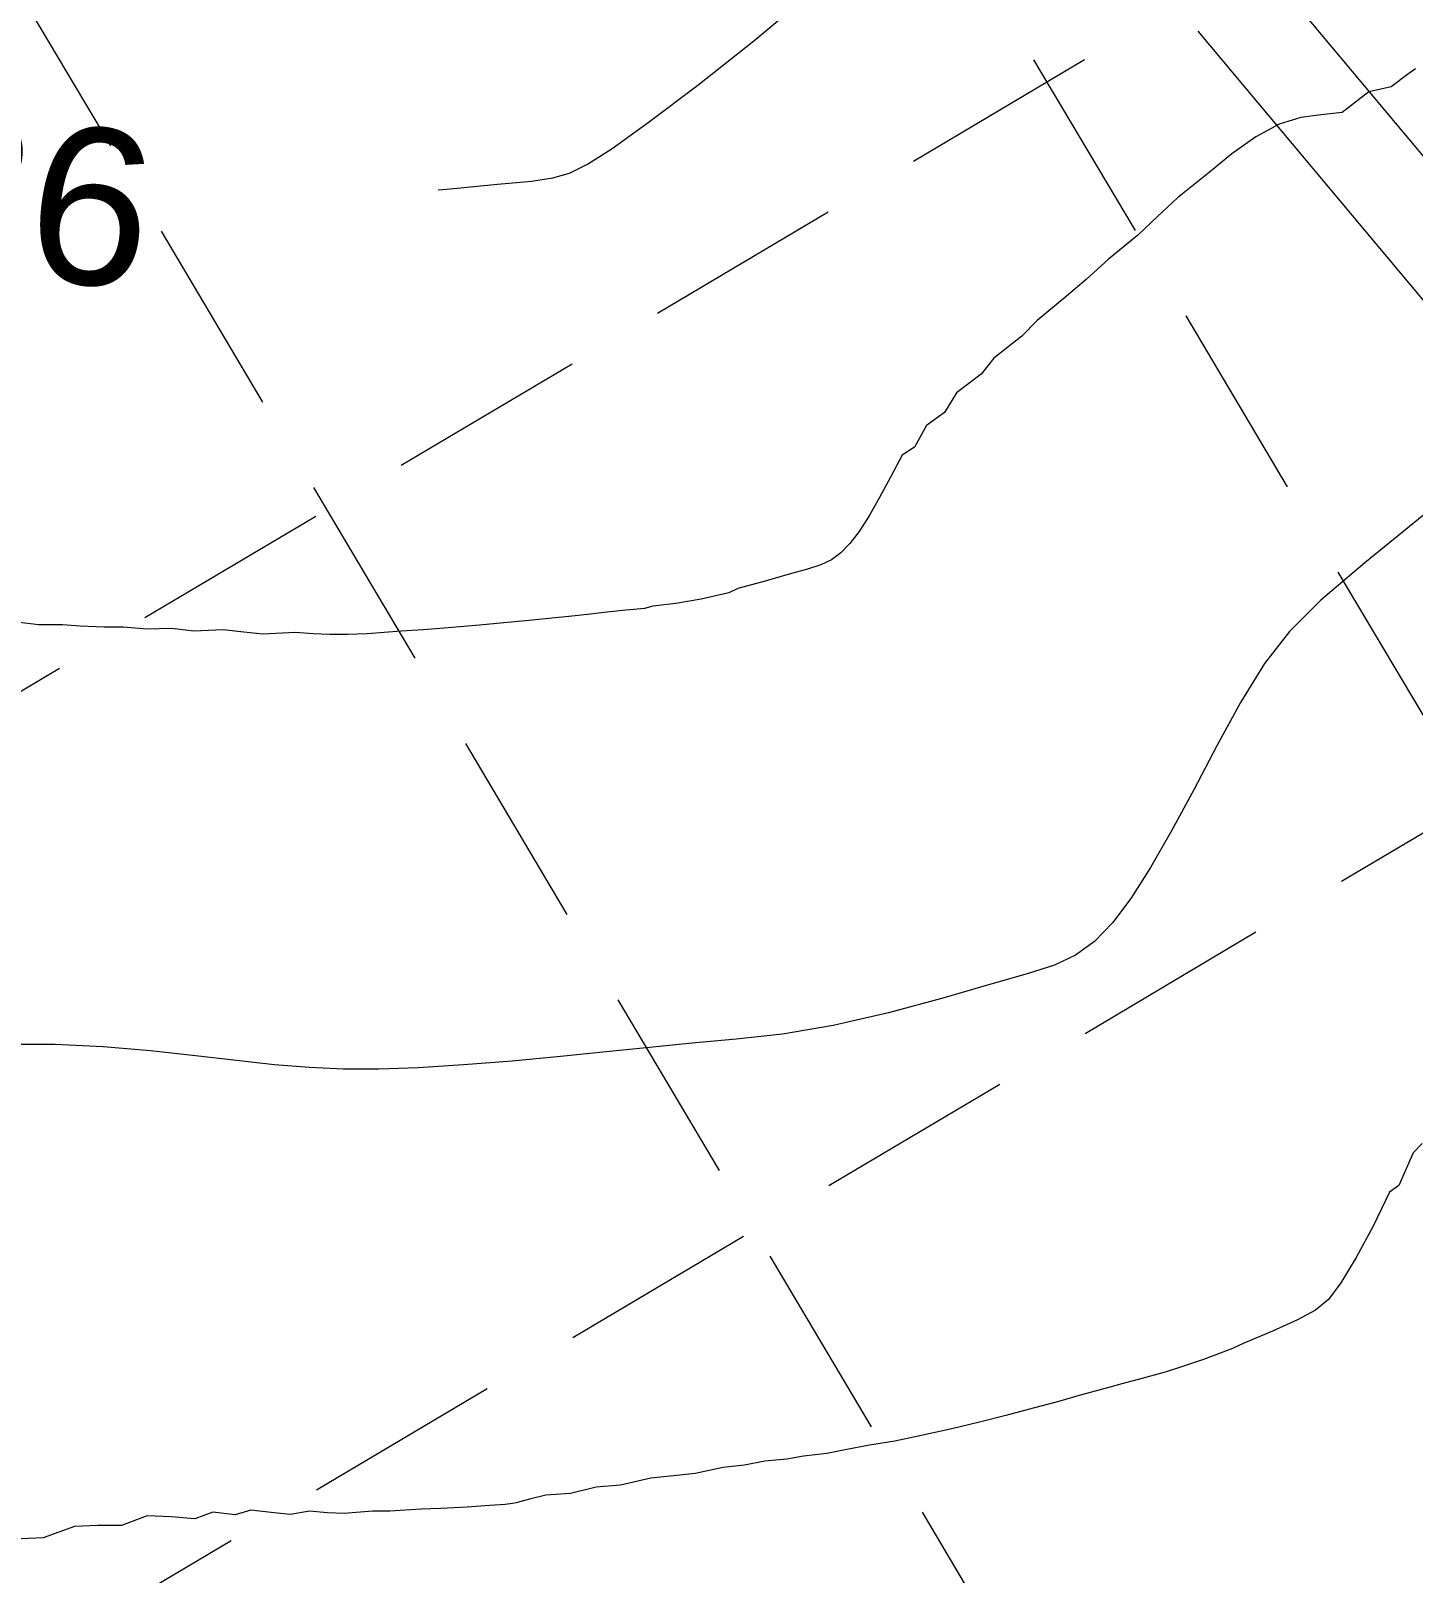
# Model space of a CAD drawing. Header units: inches. Extents: x 2527773 to 2531821, y 6906669 to 6910268.
# Drawn here: x 2529831.4 to 2529919.7, y 6907996.2 to 6908094.8 of the extents above; entities that cross this region are included whole.
import ezdxf
from ezdxf.enums import TextEntityAlignment as Align

# ---------------------------------------------------------------- set-up
doc = ezdxf.new("R2010")
doc.units = ezdxf.units.IN
doc.header["$MEASUREMENT"] = 0
doc.linetypes.add('DGN Style 2', pattern=[85.538802, 51.323281, -34.215521])
doc.linetypes.add('HIDDEN', pattern=[0.009525, 0.00635, -0.003175])
doc.layers.add('GRID', color=254, linetype='HIDDEN')
for name, color, linetype, lineweight in [('SV-topo-25128(old) - SV-TOPO-CONT-MAJR-LINE', 253, 'DGN Style 2', 0), ('SV-topo-25128(old) - SV-TOPO-CONT-MINR-LINE', 253, 'DGN Style 2', 0), ('SV-topo-25128(old) - SV-TOPO-CONT-MINR-TXT1', 253, 'DGN Style 2', 0)]:
    doc.layers.add(name, color=color, linetype=linetype, lineweight=lineweight)
doc.styles.get("Standard").update_dxf_attribs({"font": 'ARIAL.TTF'})

msp = doc.modelspace()

# ---------------------------------------------------------------- linework, layer by layer
at = {"color": 35, "lineweight": 0}
for p, q in [((2529901.678, 6908109.159), (2529923.373, 6908083.215)), ((2529927.009, 6908069.69), (2529906, 6908094.813))]:
    msp.add_line(p, q, dxfattribs=at)
at = {"layer": 'GRID', "color": 252, "linetype": 'HIDDEN', "lineweight": 0, "ltscale": 2000}
for p, q in [((2529185.409, 6909288.691), (2530142.519, 6907676.972)), ((2529139.365, 6909261.349), (2530096.476, 6907649.629)), ((2528561.059, 6907298.631), (2531415.745, 6908993.869)), ((2528588.401, 6907252.587), (2531443.087, 6908947.826))]:
    msp.add_line(p, q, dxfattribs=at)
at = {"layer": 'SV-topo-25128(old) - SV-TOPO-CONT-MAJR-LINE', "color": 35, "lineweight": 0}
for p, q in [((2529919.363, 6908092.044), (2529918.338, 6908091.254)), ((2529919.878, 6908092.414), (2529919.363, 6908092.044)), ((2529918.338, 6908091.254), (2529916.893, 6908090.939)), ((2529916.893, 6908090.939), (2529915.198, 6908089.604)), ((2529912.548, 6908089.284), (2529911.168, 6908088.874)), ((2529913.863, 6908089.454), (2529912.548, 6908089.284)), ((2529915.198, 6908089.604), (2529913.863, 6908089.454)), ((2529909.668, 6908088.064), (2529908.133, 6908086.969)), ((2529911.168, 6908088.874), (2529909.668, 6908088.064)), ((2529908.133, 6908086.969), (2529906.693, 6908085.769)), ((2529906.693, 6908085.769), (2529904.673, 6908084.154)), ((2529904.673, 6908084.154), (2529903.393, 6908082.969)), ((2529903.393, 6908082.969), (2529902.138, 6908081.774)), ((2529902.138, 6908081.774), (2529900.253, 6908080.239)), ((2529900.253, 6908080.239), (2529898.823, 6908078.939)), ((2529898.823, 6908078.939), (2529897.423, 6908077.744)), ((2529897.423, 6908077.744), (2529895.708, 6908076.314)), ((2529895.708, 6908076.314), (2529894.708, 6908075.319)), ((2529894.708, 6908075.319), (2529892.918, 6908073.904)), ((2529892.918, 6908073.904), (2529892.118, 6908072.879)), ((2529892.118, 6908072.879), (2529890.538, 6908071.684)), ((2529890.538, 6908071.684), (2529889.768, 6908070.439)), ((2529889.768, 6908070.439), (2529888.618, 6908069.609)), ((2529888.618, 6908069.609), (2529887.858, 6908068.219)), ((2529887.068, 6908067.714), (2529886.333, 6908066.309)), ((2529887.858, 6908068.219), (2529887.068, 6908067.714)), ((2529886.333, 6908066.309), (2529885.623, 6908064.994)), ((2529885.623, 6908064.994), (2529884.953, 6908063.824)), ((2529884.953, 6908063.824), (2529884.323, 6908062.834)), ((2529884.323, 6908062.834), (2529883.733, 6908062.054)), ((2529883.158, 6908061.459), (2529882.558, 6908061.024)), ((2529883.733, 6908062.054), (2529883.158, 6908061.459)), ((2529881.013, 6908060.424), (2529879.848, 6908060.094)), ((2529881.878, 6908060.704), (2529881.013, 6908060.424)), ((2529882.558, 6908061.024), (2529881.878, 6908060.704)), ((2529878.318, 6908059.654), (2529876.573, 6908059.184)), ((2529879.848, 6908060.094), (2529878.318, 6908059.654)), ((2529874.228, 6908058.489), (2529872.608, 6908058.219)), ((2529875.993, 6908058.899), (2529874.228, 6908058.489)), ((2529876.573, 6908059.184), (2529875.993, 6908058.899)), ((2529867.143, 6908057.534), (2529865.758, 6908057.389)), ((2529867.833, 6908057.634), (2529867.143, 6908057.534)), ((2529869.198, 6908057.769), (2529867.833, 6908057.634)), ((2529870.598, 6908057.894), (2529869.198, 6908057.769)), ((2529871.123, 6908058.049), (2529870.598, 6908057.894)), ((2529872.608, 6908058.219), (2529871.123, 6908058.049)), ((2529831.858, 6908056.854), (2529830.473, 6908057.029)), ((2529833.388, 6908056.859), (2529831.858, 6908056.854)), ((2529834.523, 6908056.784), (2529833.388, 6908056.859)), ((2529836.063, 6908056.714), (2529834.523, 6908056.784)), ((2529837.283, 6908056.704), (2529836.063, 6908056.714)), ((2529838.798, 6908056.574), (2529837.283, 6908056.704)), ((2529840.363, 6908056.614), (2529838.798, 6908056.574)), ((2529841.793, 6908056.454), (2529840.363, 6908056.614)), ((2529843.673, 6908056.539), (2529841.793, 6908056.454)), ((2529844.988, 6908056.384), (2529843.673, 6908056.539)), ((2529856.478, 6908056.544), (2529855.033, 6908056.449)), ((2529858.038, 6908056.664), (2529856.478, 6908056.544)), ((2529860.048, 6908056.844), (2529858.038, 6908056.664)), ((2529861.598, 6908056.989), (2529860.048, 6908056.844)), ((2529863.223, 6908057.144), (2529861.598, 6908056.989)), ((2529864.678, 6908057.289), (2529863.223, 6908057.144)), ((2529865.758, 6908057.389), (2529864.678, 6908057.289)), ((2529846.198, 6908056.254), (2529844.988, 6908056.384)), ((2529848.283, 6908056.379), (2529846.198, 6908056.254)), ((2529849.408, 6908056.284), (2529848.283, 6908056.379)), ((2529850.493, 6908056.234), (2529849.408, 6908056.284)), ((2529851.618, 6908056.234), (2529850.493, 6908056.234)), ((2529852.878, 6908056.279), (2529851.618, 6908056.234)), ((2529855.033, 6908056.449), (2529852.878, 6908056.279))]:
    msp.add_line(p, q, dxfattribs=at)
at = {"layer": 'SV-topo-25128(old) - SV-TOPO-CONT-MINR-LINE', "color": 35, "lineweight": 0}
for p, q in [((2529877.578, 6908094.199), (2529881.008, 6908097.059)), ((2529873.998, 6908091.369), (2529877.578, 6908094.199)), ((2529870.838, 6908088.979), (2529873.998, 6908091.369)), ((2529868.538, 6908087.319), (2529870.838, 6908088.979)), ((2529866.958, 6908086.309), (2529868.538, 6908087.319)), ((2529865.798, 6908085.739), (2529866.958, 6908086.309)), ((2529861.208, 6908085.029), (2529863.368, 6908085.229)), ((2529863.368, 6908085.229), (2529864.748, 6908085.429)), ((2529864.748, 6908085.429), (2529865.798, 6908085.739)), ((2529857.418, 6908084.671), (2529857.958, 6908084.719)), ((2529857.958, 6908084.719), (2529861.208, 6908085.029)), ((2529920.408, 6908063.889), (2529916.638, 6908060.819)), ((2529916.638, 6908060.819), (2529913.838, 6908058.429)), ((2529913.838, 6908058.429), (2529911.838, 6908056.439)), ((2529911.838, 6908056.439), (2529910.238, 6908054.389)), ((2529910.238, 6908054.389), (2529908.698, 6908051.899)), ((2529908.698, 6908051.899), (2529907.178, 6908049.119)), ((2529907.178, 6908049.119), (2529905.708, 6908046.309)), ((2529905.708, 6908046.309), (2529904.288, 6908043.679)), ((2529904.288, 6908043.679), (2529902.948, 6908041.339)), ((2529902.948, 6908041.339), (2529901.688, 6908039.359)), ((2529901.688, 6908039.359), (2529900.508, 6908037.799)), ((2529900.508, 6908037.799), (2529899.358, 6908036.609)), ((2529899.358, 6908036.609), (2529898.158, 6908035.739)), ((2529896.798, 6908035.099), (2529895.068, 6908034.539)), ((2529898.158, 6908035.739), (2529896.798, 6908035.099)), ((2529892.738, 6908033.879), (2529889.678, 6908032.999)), ((2529895.068, 6908034.539), (2529892.738, 6908033.879)), ((2529889.678, 6908032.999), (2529886.188, 6908032.059)), ((2529886.188, 6908032.059), (2529882.658, 6908031.239)), ((2529882.658, 6908031.239), (2529879.418, 6908030.699)), ((2529832.918, 6908030.029), (2529829.858, 6908030.019)), ((2529835.998, 6908029.889), (2529832.918, 6908030.029)), ((2529839.028, 6908029.629), (2529835.998, 6908029.889)), ((2529873.648, 6908030.109), (2529870.918, 6908029.839)), ((2529876.448, 6908030.359), (2529873.648, 6908030.109)), ((2529879.418, 6908030.699), (2529876.448, 6908030.359)), ((2529841.888, 6908029.309), (2529839.028, 6908029.629)), ((2529844.518, 6908028.999), (2529841.888, 6908029.309)), ((2529846.938, 6908028.739), (2529844.518, 6908028.999)), ((2529862.138, 6908028.969), (2529859.018, 6908028.729)), ((2529865.238, 6908029.259), (2529862.138, 6908028.969)), ((2529868.148, 6908029.549), (2529865.238, 6908029.259)), ((2529870.918, 6908029.839), (2529868.148, 6908029.549)), ((2529849.188, 6908028.549), (2529846.938, 6908028.739)), ((2529851.358, 6908028.449), (2529849.188, 6908028.549)), ((2529853.608, 6908028.449), (2529851.358, 6908028.449)), ((2529856.128, 6908028.539), (2529853.608, 6908028.449)), ((2529859.018, 6908028.729), (2529856.128, 6908028.539)), ((2529919.728, 6908023.104), (2529918.823, 6908021.014)), ((2529920.303, 6908023.699), (2529919.728, 6908023.104)), ((2529918.823, 6908021.014), (2529918.223, 6908020.579)), ((2529918.223, 6908020.579), (2529917.173, 6908018.414)), ((2529917.173, 6908018.414), (2529916.093, 6908016.404)), ((2529916.093, 6908016.404), (2529915.118, 6908014.789)), ((2529915.118, 6908014.789), (2529914.313, 6908013.729)), ((2529914.313, 6908013.729), (2529913.483, 6908013.039)), ((2529912.348, 6908012.434), (2529910.738, 6908011.699)), ((2529913.483, 6908013.039), (2529912.348, 6908012.434)), ((2529910.738, 6908011.699), (2529908.858, 6908010.909)), ((2529908.178, 6908010.589), (2529906.328, 6908009.884)), ((2529908.858, 6908010.909), (2529908.178, 6908010.589)), ((2529904.738, 6908009.364), (2529903.873, 6908009.084)), ((2529906.328, 6908009.884), (2529904.738, 6908009.364)), ((2529901.118, 6908008.344), (2529899.953, 6908008.014)), ((2529902.473, 6908008.694), (2529901.118, 6908008.344)), ((2529903.873, 6908009.084), (2529902.473, 6908008.694)), ((2529896.998, 6908007.189), (2529895.448, 6908006.774)), ((2529898.528, 6908007.629), (2529896.998, 6908007.189)), ((2529899.953, 6908008.014), (2529898.528, 6908007.629)), ((2529893.703, 6908006.304), (2529892.003, 6908005.874)), ((2529895.448, 6908006.774), (2529893.703, 6908006.304)), ((2529890.238, 6908005.464), (2529888.398, 6908005.049)), ((2529892.003, 6908005.874), (2529890.238, 6908005.464)), ((2529884.978, 6908004.409), (2529883.428, 6908004.109)), ((2529886.598, 6908004.679), (2529884.978, 6908004.409)), ((2529888.398, 6908005.049), (2529886.598, 6908004.679)), ((2529878.293, 6908003.394), (2529876.983, 6908003.124)), ((2529879.693, 6908003.519), (2529878.293, 6908003.394)), ((2529880.763, 6908003.719), (2529879.693, 6908003.519)), ((2529882.248, 6908003.889), (2529880.763, 6908003.719)), ((2529883.428, 6908004.109), (2529882.248, 6908003.889)), ((2529871.003, 6908002.304), (2529869.063, 6908001.864)), ((2529872.458, 6908002.449), (2529871.003, 6908002.304)), ((2529873.843, 6908002.594), (2529872.458, 6908002.449)), ((2529875.618, 6908002.989), (2529873.843, 6908002.594)), ((2529876.983, 6908003.124), (2529875.618, 6908002.989)), ((2529865.858, 6908001.329), (2529864.298, 6908001.209)), ((2529867.513, 6908001.719), (2529865.858, 6908001.329)), ((2529869.063, 6908001.864), (2529867.513, 6908001.719)), ((2529856.318, 6908000.319), (2529854.328, 6908000.194)), ((2529857.578, 6908000.364), (2529856.318, 6908000.319)), ((2529859.258, 6908000.454), (2529857.578, 6908000.364)), ((2529860.703, 6908000.549), (2529859.258, 6908000.454)), ((2529861.698, 6908000.619), (2529860.703, 6908000.549)), ((2529862.168, 6908000.679), (2529861.698, 6908000.619)), ((2529862.398, 6908000.734), (2529862.168, 6908000.679)), ((2529862.683, 6908000.814), (2529862.398, 6908000.734)), ((2529863.243, 6908000.959), (2529862.683, 6908000.814)), ((2529864.298, 6908001.209), (2529863.243, 6908000.959)), ((2529838.803, 6907999.894), (2529837.168, 6907999.284)), ((2529840.343, 6907999.824), (2529838.803, 6907999.894)), ((2529841.858, 6907999.694), (2529840.343, 6907999.824)), ((2529843.008, 6908000.129), (2529841.858, 6907999.694)), ((2529844.438, 6907999.969), (2529843.008, 6908000.129)), ((2529845.423, 6908000.264), (2529844.438, 6907999.969)), ((2529846.738, 6908000.109), (2529845.423, 6908000.264)), ((2529847.948, 6907999.979), (2529846.738, 6908000.109)), ((2529849.198, 6908000.184), (2529847.948, 6907999.979)), ((2529850.323, 6908000.089), (2529849.198, 6908000.184)), ((2529851.408, 6908000.039), (2529850.323, 6908000.089)), ((2529853.203, 6908000.194), (2529851.408, 6908000.039)), ((2529854.328, 6908000.194), (2529853.203, 6908000.194)), ((2529832.163, 6907998.494), (2529830.748, 6907998.429)), ((2529834.158, 6907999.219), (2529832.163, 6907998.494)), ((2529835.638, 6907999.279), (2529834.158, 6907999.219)), ((2529837.168, 6907999.284), (2529835.638, 6907999.279))]:
    msp.add_line(p, q, dxfattribs=at)

# ---------------------------------------------------------------- texts
at = {"layer": 'SV-topo-25128(old) - SV-TOPO-CONT-MINR-TXT1', "color": 35, "lineweight": 0}
msp.add_text('436', height=10, rotation=352.72588, dxfattribs=at).set_placement((2529827.53, 6908084.608), align=Align.MIDDLE_CENTER)

doc.saveas('drawing.dxf')
